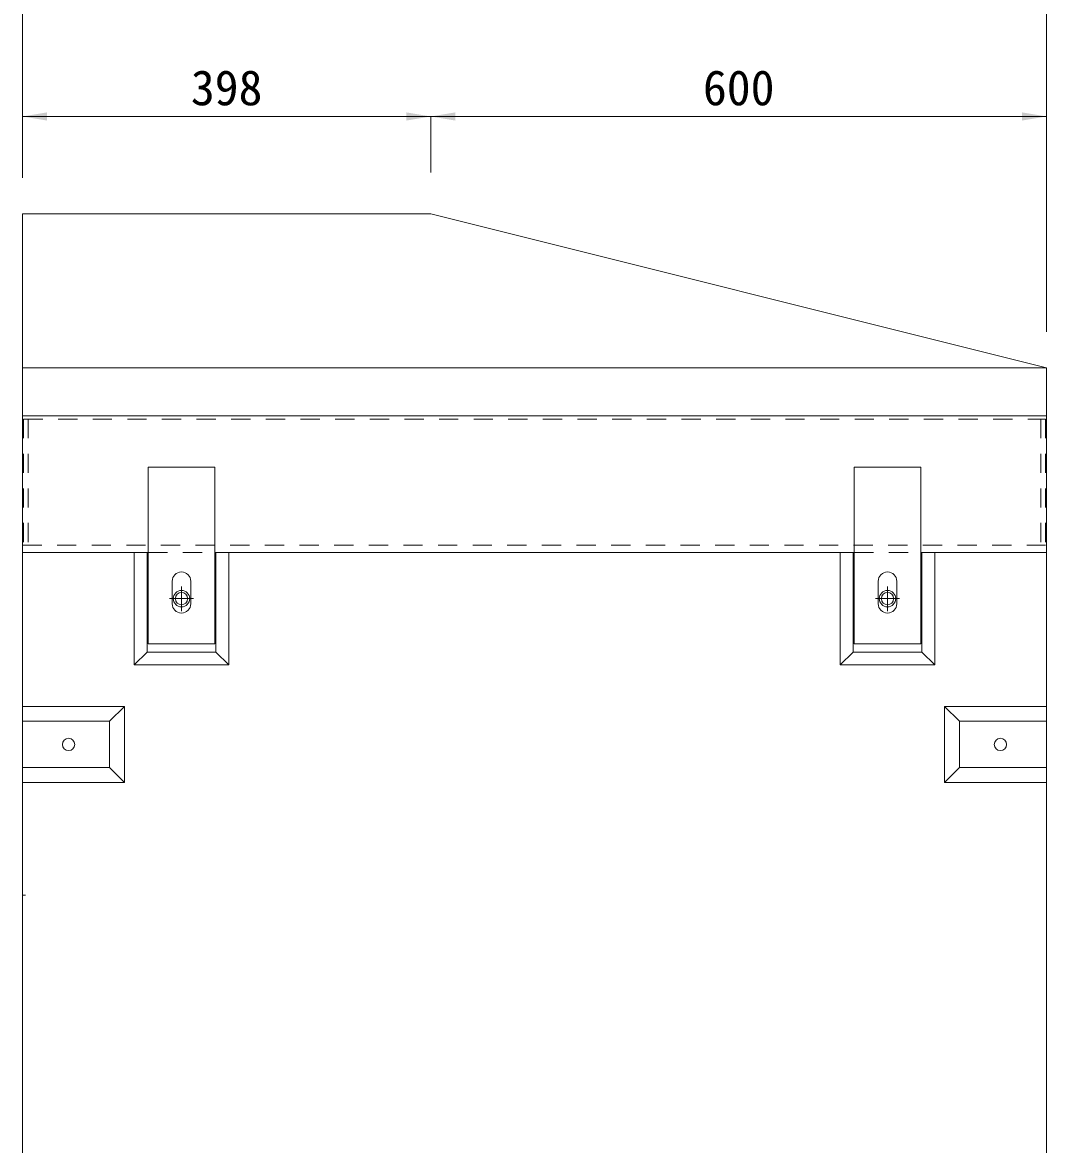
# Model space of a CAD drawing. Units: millimetres at full size. Extents: x 95 to 26200, y 7460 to 13400.
# Drawn here: x 20015 to 21013, y 10971 to 12065 of the extents above; entities that cross this region are included whole.
import ezdxf
from ezdxf.enums import TextEntityAlignment as Align

# ---------------------------------------------------------------- set-up
doc = ezdxf.new("R2010")
doc.units = ezdxf.units.MM
doc.header["$LTSCALE"] = 25
doc.linetypes.add('USER1', pattern=[1.35, 0.75, -0.6])
doc.linetypes.add('USER2', pattern=[28.575, 19.05, -3.175, 3.175, -3.175])
for name, color, linetype, lineweight in [('インサート', 3, 'USER1', 5), ('プレート', 3, 'Continuous', 9), ('受枠', 3, 'Continuous', 9), ('寸法線', 7, 'Continuous', 13), ('本体', 2, 'Continuous', 20), ('ｸﾞﾚｰﾁﾝｸﾞ', 7, 'USER1', 9)]:
    doc.layers.add(name, color=color, linetype=linetype, lineweight=lineweight)
doc.styles.add('ＭＳ ゴシック', font='')
doc.styles.get('ＭＳ ゴシック').set_extended_font_data('MS Gothic')

# ---------------------------------------------------------------- blocks, each defined once
blk = doc.blocks.new('filled_arrow')
at = {"color": 0, "linetype": 'Continuous', "lineweight": -2}
blk.add_solid([(7.5, 1.25), (0, 0), (7.5, -1.25)], dxfattribs=at)

msp = doc.modelspace()

# ---------------------------------------------------------------- linework, layer by layer
at = {"layer": 'インサート', "linetype": 'Continuous'}
for centre, radius in [((20169.96, 11503.28), 8), ((20857.96, 11503.28), 8), ((20169.96, 11503.28), 6), ((20857.96, 11503.28), 6)]:
    msp.add_circle(centre, radius, dxfattribs=at)
at = {"layer": 'インサート', "linetype": 'Continuous', "lineweight": 20}
for centre in [(20059.96, 11361.28), (20967.96, 11361.28)]:
    msp.add_circle(centre, 6, dxfattribs=at)
at = {"layer": 'プレート'}
for p, q in [((20825.46, 11631.28), (20890.46, 11631.28)), ((20825.46, 11631.28), (20825.46, 11459.28)), ((20890.46, 11631.28), (20890.46, 11459.28)), ((20160.96, 11520.28), (20160.96, 11498.28)), ((20178.96, 11520.28), (20178.96, 11498.28)), ((20848.96, 11520.28), (20848.96, 11498.28)), ((20866.96, 11520.28), (20866.96, 11498.28)), ((20825.46, 11459.28), (20890.46, 11459.28))]:
    msp.add_line(p, q, dxfattribs=at)
for centre, start, end in [((20169.96, 11520.28), 0, 180), ((20857.96, 11520.28), 0, 180), ((20169.96, 11498.28), 180, 0), ((20857.96, 11498.28), 180, 0)]:
    msp.add_arc(centre, 9, start, end, dxfattribs=at)
at = {"layer": '受枠'}
for p, q in [((20137.46, 11631.28), (20137.46, 11459.28)), ((20137.46, 11631.28), (20202.46, 11631.28)), ((20202.46, 11631.28), (20202.46, 11459.28)), ((20137.46, 11459.28), (20202.46, 11459.28))]:
    msp.add_line(p, q, dxfattribs=at)
at = {"layer": '寸法線'}
for p, q in [((20014.96, 11913.28), (20014.96, 12156.98)), ((21012.96, 11875.96), (21012.96, 12156.98)), ((20014.96, 11973.02), (20412.96, 11973.02)), ((20014.96, 11913.28), (20014.96, 11973.02)), ((20412.96, 11918.28), (20412.96, 11973.02)), ((20412.96, 11973.02), (21012.96, 11973.02)), ((20412.96, 11918.28), (20412.96, 11973.02)), ((21012.96, 11763.28), (21012.96, 11973.02))]:
    msp.add_line(p, q, dxfattribs=at)
at = {"layer": '寸法線', "linetype": 'USER2', "lineweight": 9}
for p, q in [((20169.96, 11515.09), (20169.96, 11491.01)), ((20857.96, 11515.09), (20857.96, 11491.01)), ((20158.39, 11503.28), (20181.59, 11503.28)), ((20846.36, 11503.28), (20869.56, 11503.28))]:
    msp.add_line(p, q, dxfattribs=at)
at = {"layer": '本体'}
for p, q in [((20014.96, 11878.28), (20014.96, 10098.28)), ((20014.96, 11878.28), (20412.96, 11878.28)), ((20412.96, 11878.28), (21012.96, 11728.28)), ((20014.96, 11728.28), (21012.96, 11728.28)), ((21012.96, 11728.28), (21012.96, 10098.28)), ((20014.96, 11681.28), (21012.96, 11681.28))]:
    msp.add_line(p, q, dxfattribs=at)
at = {"layer": '本体', "lineweight": 9}
for p, q in [((20014.96, 11548.28), (20137.46, 11548.28)), ((20123.96, 11548.28), (20123.96, 11438.78)), ((20136.46, 11548.28), (20136.46, 11451.28)), ((20202.46, 11548.28), (20825.46, 11548.28)), ((20203.46, 11548.28), (20203.46, 11451.28)), ((20215.96, 11548.28), (20215.96, 11438.78)), ((20811.96, 11548.28), (20811.96, 11438.78)), ((20824.46, 11548.28), (20824.46, 11451.28)), ((20890.46, 11548.28), (21012.96, 11548.28)), ((20891.46, 11548.28), (20891.46, 11451.28)), ((20903.96, 11548.28), (20903.96, 11438.78)), ((20136.46, 11451.28), (20123.96, 11438.78)), ((20136.46, 11451.28), (20203.46, 11451.28)), ((20203.46, 11451.28), (20215.96, 11438.78)), ((20824.46, 11451.28), (20811.96, 11438.78)), ((20824.46, 11451.28), (20891.46, 11451.28)), ((20891.46, 11451.28), (20903.96, 11438.78)), ((20123.96, 11438.78), (20215.96, 11438.78)), ((20811.96, 11438.78), (20903.96, 11438.78)), ((20014.96, 11398.28), (20114.46, 11398.28)), ((20099.96, 11383.78), (20114.46, 11398.28)), ((20114.46, 11398.28), (20114.46, 11324.28)), ((20913.46, 11398.28), (21012.96, 11398.28)), ((20913.46, 11398.28), (20913.46, 11324.28)), ((20913.46, 11398.28), (20927.96, 11383.78)), ((20014.96, 11383.78), (20099.96, 11383.78)), ((20099.96, 11383.78), (20099.96, 11338.78)), ((20927.96, 11383.78), (21012.96, 11383.78)), ((20927.96, 11383.78), (20927.96, 11338.78)), ((20014.96, 11338.78), (20099.96, 11338.78)), ((20099.96, 11338.78), (20114.46, 11324.28)), ((20927.96, 11338.78), (20913.46, 11324.28)), ((20927.96, 11338.78), (21012.96, 11338.78)), ((20014.96, 11324.28), (20114.46, 11324.28)), ((20913.46, 11324.28), (21012.96, 11324.28))]:
    msp.add_line(p, q, dxfattribs=at)
at = {"layer": '本体', "linetype": 'USER1'}
for p, q in [((20137.46, 11548.28), (20202.46, 11548.28)), ((20825.46, 11548.28), (20890.46, 11548.28))]:
    msp.add_line(p, q, dxfattribs=at)
at = {"layer": '本体', "color": 4, "linetype": 'USER1', "lineweight": 5}
msp.add_line((20014.96, 11214.28), (20017.95, 11214.28), dxfattribs=at)
at = {"layer": 'ｸﾞﾚｰﾁﾝｸﾞ'}
for p, q in [((20015.96, 11678.23), (21011.96, 11678.23)), ((20015.96, 11678.23), (20015.96, 11555.28)), ((20020.46, 11678.23), (20020.46, 11555.28)), ((21007.46, 11678.23), (21007.46, 11555.28)), ((21011.96, 11678.23), (21011.96, 11555.28)), ((20014.96, 11555.28), (21011.96, 11555.28))]:
    msp.add_line(p, q, dxfattribs=at)

# ---------------------------------------------------------------- block references
at = {"layer": '寸法線', "xscale": 3.2, "yscale": 3.2}
for p in [(20014.96, 11973.02), (20412.96, 11973.02)]:
    msp.add_blockref('filled_arrow', p, dxfattribs=at)
at = {"layer": '寸法線', "xscale": 3.2, "yscale": 3.2, "rotation": 180}
for p in [(20412.96, 11973.02), (21012.96, 11973.02)]:
    msp.add_blockref('filled_arrow', p, dxfattribs=at)

# ---------------------------------------------------------------- texts
at = {"layer": '寸法線', "style": 'ＭＳ ゴシック'}
for s, p in [('398', (20213.96, 12001.02)), ('600', (20712.96, 12001.02))]:
    msp.add_text(s, height=34.18, dxfattribs=at).set_placement(p, align=Align.MIDDLE_CENTER)

doc.saveas('drawing.dxf')
